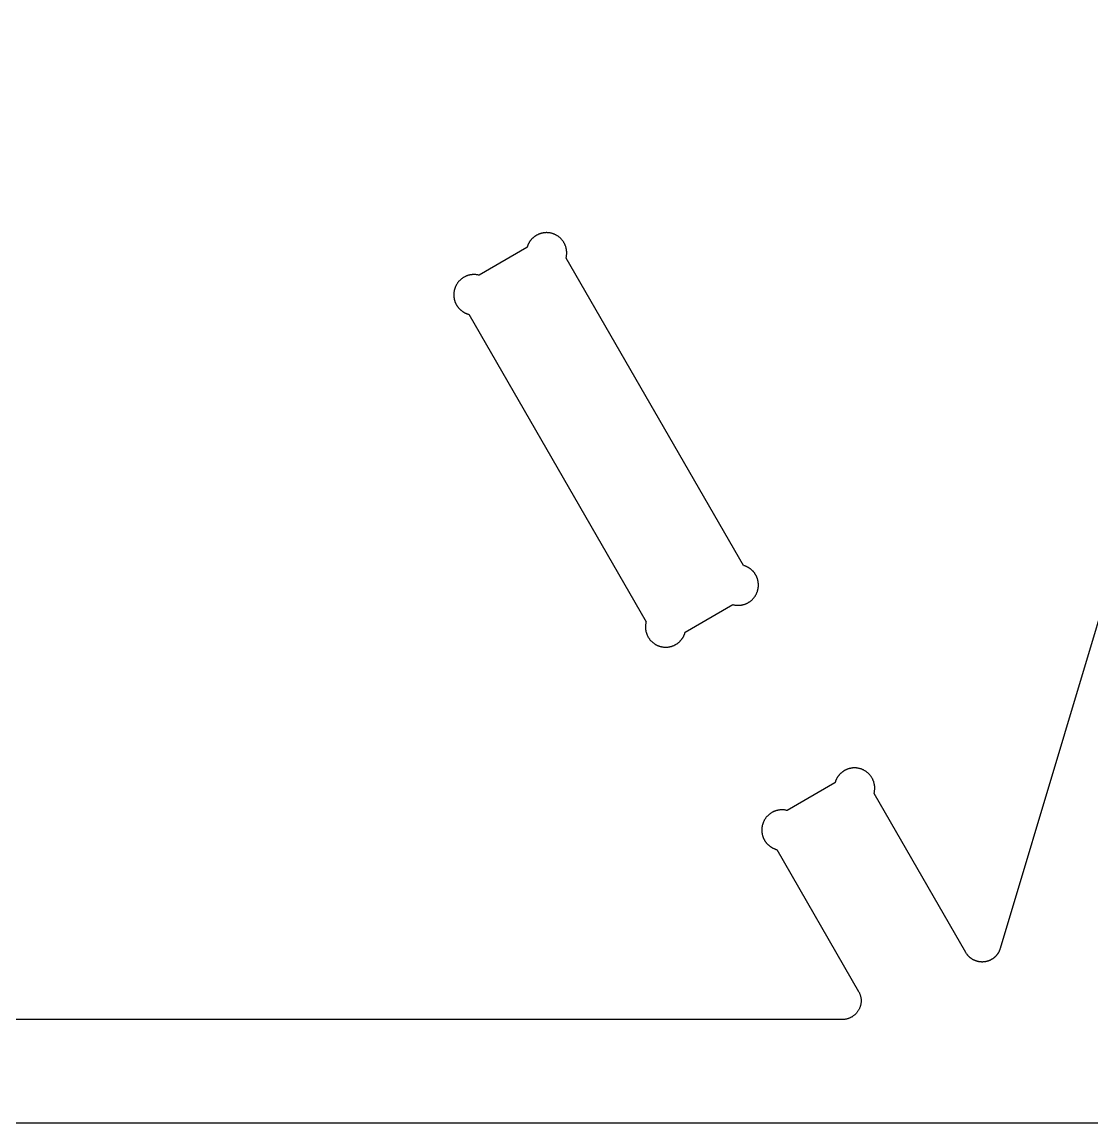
# Model space of a CAD drawing. Header units: inches. Extents: x -71.1 to 24.9, y -42.3 to 5.7.
# Drawn here: x -17.55 to -10.4, y -42.25 to -34.91 of the extents above; entities that cross this region are included whole.
import ezdxf

# ---------------------------------------------------------------- set-up
doc = ezdxf.new("R2010")
doc.units = ezdxf.units.IN
doc.header["$LTSCALE"] = 0.03937
doc.header["$MEASUREMENT"] = 0
for name, color, linetype, true_color in [('Default', 7, 'Continuous', 0x000000), ('profile - inside', 7, 'Continuous', 0x000000), ('profile - outside', 7, 'Continuous', 0x000000)]:
    doc.layers.add(name, color=color, linetype=linetype, true_color=true_color)

msp = doc.modelspace()

# ---------------------------------------------------------------- linework, layer by layer
at = {"layer": 'Default'}
msp.add_lwpolyline([(24.9273, -42.2527), (24.9273, 5.7473), (-71.0727, 5.7473), (-71.0727, -42.2527), (24.9273, -42.2527)], dxfattribs=at)
at = {"layer": 'profile - inside'}
msp.add_lwpolyline([(-14.6656, -36.7268), (-14.6656, -36.7293), (-14.6655, -36.7318), (-14.6654, -36.7343), (-14.6652, -36.7368), (-14.665, -36.7393), (-14.6648, -36.7419), (-14.6644, -36.7444), (-14.6641, -36.747), (-14.6637, -36.7496), (-14.6632, -36.7521), (-14.6627, -36.7547), (-14.6621, -36.7573), (-14.6615, -36.7599), (-14.6608, -36.7625), (-14.6601, -36.7651), (-14.6593, -36.7677), (-14.6584, -36.7703), (-14.6575, -36.7728), (-14.6566, -36.7754), (-14.6555, -36.778), (-14.6545, -36.7805), (-14.6533, -36.7831), (-14.6521, -36.7856), (-14.6509, -36.7881), (-14.6496, -36.7906), (-14.6482, -36.7931), (-14.6468, -36.7955), (-14.6453, -36.798), (-14.6438, -36.8004), (-14.6422, -36.8027), (-14.6406, -36.8051), (-14.6389, -36.8074), (-14.6372, -36.8097), (-14.6354, -36.8119), (-14.6336, -36.8141), (-14.6317, -36.8163), (-14.6298, -36.8184), (-14.6278, -36.8205), (-14.6258, -36.8226), (-14.6237, -36.8246), (-14.6216, -36.8265), (-14.6195, -36.8285), (-14.6173, -36.8303), (-14.6151, -36.8321), (-14.6128, -36.8339), (-14.6105, -36.8356), (-14.6082, -36.8373), (-14.6058, -36.8389), (-14.6035, -36.8405), (-14.6011, -36.842), (-14.5986, -36.8434), (-14.5962, -36.8448), (-14.5937, -36.8462), (-14.5912, -36.8475), (-14.5887, -36.8487), (-14.5861, -36.8499), (-14.5836, -36.851), (-14.581, -36.8521), (-14.5785, -36.8531), (-14.5759, -36.854), (-14.5733, -36.8549), (-14.5707, -36.8557), (-14.5681, -36.8565), (-14.5655, -36.8572), (-13.3815, -38.9081), (-13.3826, -38.9126), (-13.3835, -38.917), (-13.3843, -38.9214), (-13.385, -38.9258), (-13.3854, -38.9302), (-13.3858, -38.9345), (-13.386, -38.9388), (-13.3861, -38.9431), (-13.386, -38.9461), (-13.3859, -38.9491), (-13.3858, -38.9521), (-13.3855, -38.9552), (-13.3852, -38.9583), (-13.3848, -38.9614), (-13.3843, -38.9645), (-13.3838, -38.9676), (-13.3832, -38.9708), (-13.3825, -38.9739), (-13.3817, -38.9771), (-13.3808, -38.9802), (-13.3799, -38.9834), (-13.3789, -38.9865), (-13.3778, -38.9896), (-13.3766, -38.9928), (-13.3753, -38.9959), (-13.3739, -38.999), (-13.3725, -39.002), (-13.371, -39.0051), (-13.3694, -39.0081), (-13.3677, -39.0111), (-13.3659, -39.014), (-13.3641, -39.0169), (-13.3621, -39.0198), (-13.3601, -39.0226), (-13.358, -39.0254), (-13.3559, -39.0282), (-13.3536, -39.0308), (-13.3513, -39.0335), (-13.349, -39.036), (-13.3465, -39.0385), (-13.344, -39.041), (-13.3414, -39.0433), (-13.3388, -39.0456), (-13.3361, -39.0479), (-13.3334, -39.05), (-13.3306, -39.0521), (-13.3278, -39.0541), (-13.3249, -39.0561), (-13.322, -39.0579), (-13.3191, -39.0597), (-13.3161, -39.0614), (-13.3131, -39.063), (-13.31, -39.0645), (-13.3069, -39.0659), (-13.3039, -39.0673), (-13.3008, -39.0686), (-13.2976, -39.0698), (-13.2945, -39.0709), (-13.2914, -39.0719), (-13.2882, -39.0729), (-13.2851, -39.0737), (-13.2819, -39.0745), (-13.2788, -39.0752), (-13.2756, -39.0758), (-13.2725, -39.0764), (-13.2694, -39.0768), (-13.2663, -39.0772), (-13.2632, -39.0775), (-13.2601, -39.0778), (-13.2571, -39.0779), (-13.2541, -39.078), (-13.2511, -39.0781), (-13.2486, -39.078), (-13.2461, -39.078), (-13.2436, -39.0779), (-13.2411, -39.0777), (-13.2386, -39.0775), (-13.236, -39.0772), (-13.2335, -39.0769), (-13.2309, -39.0766), (-13.2283, -39.0761), (-13.2258, -39.0757), (-13.2232, -39.0752), (-13.2206, -39.0746), (-13.218, -39.074), (-13.2154, -39.0733), (-13.2128, -39.0725), (-13.2102, -39.0717), (-13.2076, -39.0709), (-13.205, -39.07), (-13.2025, -39.069), (-13.1999, -39.068), (-13.1974, -39.0669), (-13.1948, -39.0658), (-13.1923, -39.0646), (-13.1898, -39.0634), (-13.1873, -39.062), (-13.1848, -39.0607), (-13.1824, -39.0593), (-13.1799, -39.0578), (-13.1775, -39.0563), (-13.1752, -39.0547), (-13.1728, -39.0531), (-13.1705, -39.0514), (-13.1682, -39.0497), (-13.166, -39.0479), (-13.1638, -39.046), (-13.1616, -39.0442), (-13.1595, -39.0422), (-13.1574, -39.0403), (-13.1553, -39.0382), (-13.1533, -39.0362), (-13.1513, -39.0341), (-13.1494, -39.0319), (-13.1476, -39.0297), (-13.1457, -39.0275), (-13.144, -39.0253), (-13.1423, -39.023), (-13.1406, -39.0207), (-13.139, -39.0183), (-13.1374, -39.0159), (-13.1359, -39.0135), (-13.1344, -39.0111), (-13.133, -39.0086), (-13.1317, -39.0061), (-13.1304, -39.0037), (-13.1292, -39.0011), (-13.128, -38.9986), (-13.1269, -38.9961), (-13.1258, -38.9935), (-13.1248, -38.9909), (-13.1239, -38.9884), (-13.123, -38.9858), (-13.1222, -38.9832), (-13.1214, -38.9806), (-13.1207, -38.978), (-12.8018, -38.7939), (-12.7974, -38.795), (-12.7929, -38.796), (-12.7885, -38.7968), (-12.7841, -38.7974), (-12.7797, -38.7979), (-12.7754, -38.7983), (-12.7711, -38.7985), (-12.7669, -38.7985), (-12.7639, -38.7985), (-12.7609, -38.7984), (-12.7578, -38.7982), (-12.7547, -38.798), (-12.7517, -38.7977), (-12.7486, -38.7973), (-12.7454, -38.7968), (-12.7423, -38.7963), (-12.7392, -38.7956), (-12.736, -38.795), (-12.7329, -38.7942), (-12.7297, -38.7933), (-12.7266, -38.7924), (-12.7234, -38.7913), (-12.7203, -38.7902), (-12.7172, -38.789), (-12.7141, -38.7878), (-12.711, -38.7864), (-12.7079, -38.785), (-12.7049, -38.7834), (-12.7019, -38.7818), (-12.6989, -38.7801), (-12.6959, -38.7784), (-12.693, -38.7765), (-12.6901, -38.7746), (-12.6873, -38.7726), (-12.6845, -38.7705), (-12.6818, -38.7683), (-12.6791, -38.7661), (-12.6765, -38.7638), (-12.6739, -38.7614), (-12.6714, -38.759), (-12.669, -38.7565), (-12.6666, -38.7539), (-12.6643, -38.7513), (-12.6621, -38.7486), (-12.6599, -38.7459), (-12.6578, -38.7431), (-12.6558, -38.7403), (-12.6539, -38.7374), (-12.652, -38.7345), (-12.6503, -38.7315), (-12.6486, -38.7285), (-12.647, -38.7255), (-12.6454, -38.7225), (-12.644, -38.7194), (-12.6426, -38.7163), (-12.6414, -38.7132), (-12.6402, -38.7101), (-12.6391, -38.707), (-12.638, -38.7038), (-12.6371, -38.7007), (-12.6362, -38.6975), (-12.6355, -38.6944), (-12.6348, -38.6912), (-12.6341, -38.6881), (-12.6336, -38.685), (-12.6331, -38.6818), (-12.6327, -38.6787), (-12.6324, -38.6757), (-12.6322, -38.6726), (-12.632, -38.6695), (-12.6319, -38.6665), (-12.6319, -38.6635), (-12.6319, -38.6611), (-12.632, -38.6586), (-12.6321, -38.6561), (-12.6322, -38.6536), (-12.6325, -38.651), (-12.6327, -38.6485), (-12.633, -38.6459), (-12.6334, -38.6434), (-12.6338, -38.6408), (-12.6343, -38.6382), (-12.6348, -38.6356), (-12.6354, -38.633), (-12.636, -38.6305), (-12.6367, -38.6279), (-12.6374, -38.6253), (-12.6382, -38.6227), (-12.6391, -38.6201), (-12.64, -38.6175), (-12.6409, -38.6149), (-12.6419, -38.6124), (-12.643, -38.6098), (-12.6442, -38.6073), (-12.6453, -38.6047), (-12.6466, -38.6022), (-12.6479, -38.5997), (-12.6493, -38.5973), (-12.6507, -38.5948), (-12.6521, -38.5924), (-12.6537, -38.59), (-12.6552, -38.5876), (-12.6569, -38.5853), (-12.6585, -38.583), (-12.6603, -38.5807), (-12.6621, -38.5784), (-12.6639, -38.5762), (-12.6658, -38.5741), (-12.6677, -38.5719), (-12.6697, -38.5698), (-12.6717, -38.5678), (-12.6738, -38.5658), (-12.6759, -38.5638), (-12.678, -38.5619), (-12.6802, -38.56), (-12.6824, -38.5582), (-12.6847, -38.5564), (-12.687, -38.5547), (-12.6893, -38.5531), (-12.6916, -38.5514), (-12.694, -38.5499), (-12.6964, -38.5484), (-12.6989, -38.5469), (-12.7013, -38.5455), (-12.7038, -38.5442), (-12.7063, -38.5429), (-12.7088, -38.5417), (-12.7113, -38.5405), (-12.7139, -38.5394), (-12.7164, -38.5383), (-12.719, -38.5373), (-12.7216, -38.5363), (-12.7242, -38.5355), (-12.7268, -38.5346), (-12.7293, -38.5338), (-12.7319, -38.5331), (-13.916, -36.4822), (-13.9149, -36.4778), (-13.914, -36.4733), (-13.9132, -36.4689), (-13.9125, -36.4645), (-13.912, -36.4602), (-13.9117, -36.4558), (-13.9115, -36.4515), (-13.9114, -36.4473), (-13.9115, -36.4443), (-13.9116, -36.4413), (-13.9117, -36.4382), (-13.912, -36.4352), (-13.9123, -36.4321), (-13.9127, -36.429), (-13.9131, -36.4259), (-13.9137, -36.4227), (-13.9143, -36.4196), (-13.915, -36.4164), (-13.9158, -36.4133), (-13.9166, -36.4101), (-13.9176, -36.407), (-13.9186, -36.4039), (-13.9197, -36.4007), (-13.9209, -36.3976), (-13.9222, -36.3945), (-13.9235, -36.3914), (-13.925, -36.3883), (-13.9265, -36.3853), (-13.9281, -36.3823), (-13.9298, -36.3793), (-13.9316, -36.3763), (-13.9334, -36.3734), (-13.9354, -36.3705), (-13.9374, -36.3677), (-13.9395, -36.3649), (-13.9416, -36.3622), (-13.9438, -36.3595), (-13.9461, -36.3569), (-13.9485, -36.3543), (-13.951, -36.3518), (-13.9535, -36.3494), (-13.956, -36.347), (-13.9587, -36.3447), (-13.9613, -36.3425), (-13.9641, -36.3403), (-13.9668, -36.3382), (-13.9697, -36.3362), (-13.9725, -36.3343), (-13.9755, -36.3324), (-13.9784, -36.3307), (-13.9814, -36.329), (-13.9844, -36.3274), (-13.9875, -36.3258), (-13.9905, -36.3244), (-13.9936, -36.323), (-13.9967, -36.3218), (-13.9998, -36.3206), (-14.003, -36.3195), (-14.0061, -36.3184), (-14.0093, -36.3175), (-14.0124, -36.3166), (-14.0156, -36.3159), (-14.0187, -36.3152), (-14.0219, -36.3145), (-14.025, -36.314), (-14.0281, -36.3135), (-14.0312, -36.3132), (-14.0343, -36.3128), (-14.0374, -36.3126), (-14.0404, -36.3124), (-14.0434, -36.3123), (-14.0464, -36.3123), (-14.0489, -36.3123), (-14.0514, -36.3124), (-14.0539, -36.3125), (-14.0564, -36.3127), (-14.0589, -36.3129), (-14.0615, -36.3131), (-14.064, -36.3134), (-14.0666, -36.3138), (-14.0691, -36.3142), (-14.0717, -36.3147), (-14.0743, -36.3152), (-14.0769, -36.3158), (-14.0795, -36.3164), (-14.0821, -36.3171), (-14.0847, -36.3178), (-14.0873, -36.3186), (-14.0899, -36.3195), (-14.0924, -36.3204), (-14.095, -36.3213), (-14.0976, -36.3224), (-14.1001, -36.3234), (-14.1027, -36.3246), (-14.1052, -36.3258), (-14.1077, -36.327), (-14.1102, -36.3283), (-14.1127, -36.3297), (-14.1151, -36.3311), (-14.1175, -36.3325), (-14.1199, -36.3341), (-14.1223, -36.3356), (-14.1247, -36.3373), (-14.127, -36.339), (-14.1293, -36.3407), (-14.1315, -36.3425), (-14.1337, -36.3443), (-14.1359, -36.3462), (-14.138, -36.3481), (-14.1401, -36.3501), (-14.1422, -36.3521), (-14.1442, -36.3542), (-14.1461, -36.3563), (-14.148, -36.3584), (-14.1499, -36.3606), (-14.1517, -36.3628), (-14.1535, -36.3651), (-14.1552, -36.3674), (-14.1569, -36.3697), (-14.1585, -36.3721), (-14.1601, -36.3744), (-14.1616, -36.3768), (-14.163, -36.3793), (-14.1644, -36.3817), (-14.1658, -36.3842), (-14.1671, -36.3867), (-14.1683, -36.3892), (-14.1695, -36.3917), (-14.1706, -36.3943), (-14.1716, -36.3969), (-14.1726, -36.3994), (-14.1736, -36.402), (-14.1745, -36.4046), (-14.1753, -36.4072), (-14.1761, -36.4098), (-14.1768, -36.4124), (-14.4957, -36.5964), (-14.5001, -36.5953), (-14.5045, -36.5944), (-14.509, -36.5936), (-14.5134, -36.5929), (-14.5177, -36.5924), (-14.5221, -36.5921), (-14.5264, -36.5919), (-14.5306, -36.5918), (-14.5336, -36.5919), (-14.5366, -36.592), (-14.5397, -36.5921), (-14.5427, -36.5924), (-14.5458, -36.5927), (-14.5489, -36.5931), (-14.552, -36.5935), (-14.5552, -36.5941), (-14.5583, -36.5947), (-14.5614, -36.5954), (-14.5646, -36.5962), (-14.5677, -36.597), (-14.5709, -36.598), (-14.574, -36.599), (-14.5772, -36.6001), (-14.5803, -36.6013), (-14.5834, -36.6026), (-14.5865, -36.6039), (-14.5896, -36.6054), (-14.5926, -36.6069), (-14.5956, -36.6085), (-14.5986, -36.6102), (-14.6016, -36.612), (-14.6045, -36.6138), (-14.6073, -36.6158), (-14.6102, -36.6178), (-14.613, -36.6199), (-14.6157, -36.622), (-14.6184, -36.6243), (-14.621, -36.6266), (-14.6236, -36.6289), (-14.6261, -36.6314), (-14.6285, -36.6339), (-14.6309, -36.6364), (-14.6332, -36.6391), (-14.6354, -36.6417), (-14.6376, -36.6445), (-14.6397, -36.6473), (-14.6417, -36.6501), (-14.6436, -36.653), (-14.6454, -36.6559), (-14.6472, -36.6588), (-14.6489, -36.6618), (-14.6505, -36.6648), (-14.652, -36.6679), (-14.6535, -36.6709), (-14.6548, -36.674), (-14.6561, -36.6771), (-14.6573, -36.6803), (-14.6584, -36.6834), (-14.6594, -36.6865), (-14.6604, -36.6897), (-14.6612, -36.6928), (-14.662, -36.696), (-14.6627, -36.6991), (-14.6633, -36.7023), (-14.6639, -36.7054), (-14.6643, -36.7085), (-14.6647, -36.7116), (-14.6651, -36.7147), (-14.6653, -36.7178), (-14.6655, -36.7208), (-14.6656, -36.7238), (-14.6656, -36.7268)], dxfattribs=at)
at = {"layer": 'profile - outside'}
msp.add_lwpolyline([(-4.7948, -20.3298), (-11.0184, -41.0896), (-11.0197, -41.0937), (-11.0212, -41.0978), (-11.022, -41.0999), (-11.0228, -41.1019), (-11.0237, -41.1039), (-11.0246, -41.106), (-11.0255, -41.108), (-11.0265, -41.11), (-11.0275, -41.112), (-11.0286, -41.114), (-11.0297, -41.1159), (-11.0309, -41.1179), (-11.0321, -41.1198), (-11.0333, -41.1218), (-11.0346, -41.1237), (-11.0359, -41.1256), (-11.0372, -41.1274), (-11.0386, -41.1293), (-11.04, -41.1311), (-11.0414, -41.1329), (-11.0429, -41.1347), (-11.0445, -41.1365), (-11.046, -41.1382), (-11.0476, -41.1399), (-11.0492, -41.1416), (-11.0509, -41.1432), (-11.0526, -41.1448), (-11.0543, -41.1464), (-11.056, -41.148), (-11.0578, -41.1495), (-11.0596, -41.151), (-11.0614, -41.1524), (-11.0633, -41.1538), (-11.0652, -41.1552), (-11.0671, -41.1566), (-11.069, -41.1579), (-11.071, -41.1591), (-11.073, -41.1604), (-11.075, -41.1616), (-11.077, -41.1627), (-11.079, -41.1638), (-11.081, -41.1649), (-11.0831, -41.1659), (-11.0852, -41.1669), (-11.0873, -41.1679), (-11.0894, -41.1688), (-11.0915, -41.1697), (-11.0936, -41.1705), (-11.0957, -41.1713), (-11.0979, -41.172), (-11.1, -41.1727), (-11.1022, -41.1734), (-11.1043, -41.174), (-11.1065, -41.1746), (-11.1086, -41.1752), (-11.1108, -41.1757), (-11.1129, -41.1761), (-11.1151, -41.1766), (-11.1194, -41.1773), (-11.1236, -41.1779), (-11.1279, -41.1783), (-11.1323, -41.1786), (-11.1345, -41.1786), (-11.1367, -41.1787), (-11.1389, -41.1787), (-11.1411, -41.1787), (-11.1433, -41.1786), (-11.1456, -41.1785), (-11.1478, -41.1783), (-11.1501, -41.1781), (-11.1523, -41.1779), (-11.1546, -41.1776), (-11.1568, -41.1773), (-11.1591, -41.1769), (-11.1613, -41.1765), (-11.1636, -41.1761), (-11.1658, -41.1756), (-11.1681, -41.1751), (-11.1703, -41.1745), (-11.1726, -41.1739), (-11.1748, -41.1732), (-11.177, -41.1725), (-11.1792, -41.1718), (-11.1814, -41.171), (-11.1836, -41.1701), (-11.1857, -41.1693), (-11.1879, -41.1684), (-11.19, -41.1674), (-11.1921, -41.1664), (-11.1942, -41.1654), (-11.1963, -41.1643), (-11.1984, -41.1632), (-11.2004, -41.1621), (-11.2024, -41.1609), (-11.2044, -41.1597), (-11.2064, -41.1584), (-11.2083, -41.1571), (-11.2102, -41.1558), (-11.2121, -41.1544), (-11.214, -41.1531), (-11.2158, -41.1516), (-11.2176, -41.1502), (-11.2194, -41.1487), (-11.2211, -41.1472), (-11.2228, -41.1456), (-11.2245, -41.1441), (-11.2261, -41.1425), (-11.2277, -41.1409), (-11.2293, -41.1392), (-11.2308, -41.1376), (-11.2323, -41.1359), (-11.2338, -41.1342), (-11.2352, -41.1324), (-11.2366, -41.1307), (-11.238, -41.1289), (-11.2393, -41.1272), (-11.2406, -41.1254), (-11.2418, -41.1236), (-11.2442, -41.1199), (-11.2464, -41.1162), (-11.8599, -40.0536), (-11.8588, -40.0492), (-11.8578, -40.0447), (-11.857, -40.0403), (-11.8564, -40.0359), (-11.8559, -40.0315), (-11.8555, -40.0272), (-11.8553, -40.0229), (-11.8553, -40.0187), (-11.8553, -40.0157), (-11.8554, -40.0127), (-11.8556, -40.0096), (-11.8558, -40.0065), (-11.8561, -40.0035), (-11.8565, -40.0004), (-11.857, -39.9972), (-11.8575, -39.9941), (-11.8581, -39.991), (-11.8588, -39.9878), (-11.8596, -39.9847), (-11.8605, -39.9815), (-11.8614, -39.9784), (-11.8625, -39.9752), (-11.8636, -39.9721), (-11.8648, -39.969), (-11.866, -39.9659), (-11.8674, -39.9628), (-11.8688, -39.9597), (-11.8704, -39.9567), (-11.872, -39.9536), (-11.8737, -39.9507), (-11.8754, -39.9477), (-11.8773, -39.9448), (-11.8792, -39.9419), (-11.8812, -39.9391), (-11.8833, -39.9363), (-11.8855, -39.9336), (-11.8877, -39.9309), (-11.89, -39.9283), (-11.8924, -39.9257), (-11.8948, -39.9232), (-11.8973, -39.9208), (-11.8999, -39.9184), (-11.9025, -39.9161), (-11.9052, -39.9139), (-11.9079, -39.9117), (-11.9107, -39.9096), (-11.9135, -39.9076), (-11.9164, -39.9057), (-11.9193, -39.9038), (-11.9223, -39.9021), (-11.9253, -39.9004), (-11.9283, -39.8988), (-11.9313, -39.8972), (-11.9344, -39.8958), (-11.9375, -39.8944), (-11.9406, -39.8931), (-11.9437, -39.892), (-11.9468, -39.8908), (-11.95, -39.8898), (-11.9531, -39.8889), (-11.9563, -39.888), (-11.9594, -39.8872), (-11.9626, -39.8865), (-11.9657, -39.8859), (-11.9688, -39.8854), (-11.972, -39.8849), (-11.9751, -39.8845), (-11.9781, -39.8842), (-11.9812, -39.884), (-11.9843, -39.8838), (-11.9873, -39.8837), (-11.9903, -39.8837), (-11.9927, -39.8837), (-11.9952, -39.8838), (-11.9977, -39.8839), (-12.0002, -39.884), (-12.0028, -39.8842), (-12.0053, -39.8845), (-12.0079, -39.8848), (-12.0104, -39.8852), (-12.013, -39.8856), (-12.0156, -39.8861), (-12.0182, -39.8866), (-12.0207, -39.8872), (-12.0233, -39.8878), (-12.0259, -39.8885), (-12.0285, -39.8892), (-12.0311, -39.89), (-12.0337, -39.8908), (-12.0363, -39.8918), (-12.0389, -39.8927), (-12.0414, -39.8937), (-12.044, -39.8948), (-12.0465, -39.8959), (-12.049, -39.8971), (-12.0516, -39.8984), (-12.054, -39.8997), (-12.0565, -39.901), (-12.059, -39.9025), (-12.0614, -39.9039), (-12.0638, -39.9054), (-12.0662, -39.907), (-12.0685, -39.9087), (-12.0708, -39.9103), (-12.0731, -39.9121), (-12.0754, -39.9139), (-12.0776, -39.9157), (-12.0797, -39.9176), (-12.0819, -39.9195), (-12.084, -39.9215), (-12.086, -39.9235), (-12.088, -39.9256), (-12.09, -39.9277), (-12.0919, -39.9298), (-12.0938, -39.932), (-12.0956, -39.9342), (-12.0974, -39.9365), (-12.0991, -39.9388), (-12.1007, -39.9411), (-12.1024, -39.9434), (-12.1039, -39.9458), (-12.1054, -39.9482), (-12.1069, -39.9506), (-12.1083, -39.9531), (-12.1096, -39.9556), (-12.1109, -39.9581), (-12.1121, -39.9606), (-12.1133, -39.9631), (-12.1144, -39.9657), (-12.1155, -39.9682), (-12.1165, -39.9708), (-12.1174, -39.9734), (-12.1183, -39.976), (-12.1192, -39.9785), (-12.1199, -39.9811), (-12.1207, -39.9837), (-12.4395, -40.1678), (-12.444, -40.1667), (-12.4484, -40.1657), (-12.4528, -40.165), (-12.4572, -40.1643), (-12.4616, -40.1638), (-12.4659, -40.1635), (-12.4702, -40.1633), (-12.4745, -40.1632), (-12.4774, -40.1632), (-12.4805, -40.1633), (-12.4835, -40.1635), (-12.4866, -40.1638), (-12.4897, -40.1641), (-12.4928, -40.1645), (-12.4959, -40.1649), (-12.499, -40.1655), (-12.5022, -40.1661), (-12.5053, -40.1668), (-12.5084, -40.1676), (-12.5116, -40.1684), (-12.5147, -40.1694), (-12.5179, -40.1704), (-12.521, -40.1715), (-12.5241, -40.1727), (-12.5273, -40.174), (-12.5303, -40.1753), (-12.5334, -40.1768), (-12.5365, -40.1783), (-12.5395, -40.1799), (-12.5425, -40.1816), (-12.5454, -40.1834), (-12.5483, -40.1852), (-12.5512, -40.1871), (-12.554, -40.1892), (-12.5568, -40.1912), (-12.5595, -40.1934), (-12.5622, -40.1956), (-12.5648, -40.1979), (-12.5674, -40.2003), (-12.5699, -40.2028), (-12.5723, -40.2053), (-12.5747, -40.2078), (-12.577, -40.2104), (-12.5793, -40.2131), (-12.5814, -40.2159), (-12.5835, -40.2186), (-12.5855, -40.2215), (-12.5874, -40.2243), (-12.5893, -40.2273), (-12.5911, -40.2302), (-12.5928, -40.2332), (-12.5944, -40.2362), (-12.5959, -40.2392), (-12.5973, -40.2423), (-12.5987, -40.2454), (-12.6, -40.2485), (-12.6012, -40.2516), (-12.6023, -40.2548), (-12.6033, -40.2579), (-12.6042, -40.2611), (-12.6051, -40.2642), (-12.6059, -40.2674), (-12.6066, -40.2705), (-12.6072, -40.2736), (-12.6077, -40.2768), (-12.6082, -40.2799), (-12.6086, -40.283), (-12.6089, -40.2861), (-12.6091, -40.2891), (-12.6093, -40.2922), (-12.6094, -40.2952), (-12.6095, -40.2982), (-12.6094, -40.3007), (-12.6094, -40.3032), (-12.6092, -40.3057), (-12.6091, -40.3082), (-12.6089, -40.3107), (-12.6086, -40.3132), (-12.6083, -40.3158), (-12.6079, -40.3184), (-12.6075, -40.3209), (-12.6071, -40.3235), (-12.6065, -40.3261), (-12.606, -40.3287), (-12.6053, -40.3313), (-12.6047, -40.3339), (-12.6039, -40.3365), (-12.6031, -40.3391), (-12.6023, -40.3416), (-12.6014, -40.3442), (-12.6004, -40.3468), (-12.5994, -40.3494), (-12.5983, -40.3519), (-12.5972, -40.3545), (-12.596, -40.357), (-12.5947, -40.3595), (-12.5934, -40.362), (-12.5921, -40.3645), (-12.5907, -40.3669), (-12.5892, -40.3693), (-12.5877, -40.3717), (-12.5861, -40.3741), (-12.5845, -40.3765), (-12.5828, -40.3788), (-12.581, -40.381), (-12.5793, -40.3833), (-12.5774, -40.3855), (-12.5755, -40.3877), (-12.5736, -40.3898), (-12.5716, -40.3919), (-12.5696, -40.394), (-12.5676, -40.396), (-12.5655, -40.3979), (-12.5633, -40.3998), (-12.5611, -40.4017), (-12.5589, -40.4035), (-12.5567, -40.4053), (-12.5544, -40.407), (-12.552, -40.4087), (-12.5497, -40.4103), (-12.5473, -40.4119), (-12.5449, -40.4134), (-12.5425, -40.4148), (-12.54, -40.4162), (-12.5375, -40.4176), (-12.535, -40.4188), (-12.5325, -40.4201), (-12.53, -40.4213), (-12.5274, -40.4224), (-12.5249, -40.4234), (-12.5223, -40.4244), (-12.5197, -40.4254), (-12.5172, -40.4263), (-12.5146, -40.4271), (-12.512, -40.4279), (-12.5094, -40.4286), (-11.9631, -41.3748), (-11.9612, -41.3782), (-11.9594, -41.3817), (-11.9577, -41.3853), (-11.9561, -41.389), (-11.9546, -41.3928), (-11.9532, -41.3966), (-11.9519, -41.4005), (-11.9508, -41.4044), (-11.9497, -41.4084), (-11.9489, -41.4124), (-11.9481, -41.4165), (-11.9475, -41.4206), (-11.947, -41.4248), (-11.9466, -41.4289), (-11.9464, -41.4331), (-11.9464, -41.4373), (-11.9464, -41.4415), (-11.9466, -41.4457), (-11.947, -41.4498), (-11.9475, -41.454), (-11.9481, -41.4581), (-11.9489, -41.4622), (-11.9497, -41.4662), (-11.9508, -41.4702), (-11.9519, -41.4742), (-11.9532, -41.478), (-11.9546, -41.4818), (-11.9561, -41.4856), (-11.9577, -41.4893), (-11.9594, -41.4929), (-11.9612, -41.4964), (-11.9631, -41.4998), (-11.9651, -41.5032), (-11.9673, -41.5065), (-11.9695, -41.5098), (-11.9719, -41.513), (-11.9744, -41.5162), (-11.977, -41.5193), (-11.9797, -41.5223), (-11.9826, -41.5253), (-11.9855, -41.5282), (-11.9886, -41.531), (-11.9917, -41.5337), (-11.995, -41.5363), (-11.9983, -41.5388), (-12.0018, -41.5411), (-12.0053, -41.5434), (-12.0089, -41.5456), (-12.0125, -41.5476), (-12.0162, -41.5495), (-12.02, -41.5513), (-12.0239, -41.5529), (-12.0277, -41.5544), (-12.0316, -41.5558), (-12.0356, -41.5571), (-12.0396, -41.5582), (-12.0435, -41.5592), (-12.0475, -41.56), (-12.0515, -41.5607), (-12.0555, -41.5613), (-12.0595, -41.5617), (-12.0635, -41.5621), (-12.0674, -41.5622), (-12.0714, -41.5623), (-33.2633, -41.5623)], dxfattribs=at)

doc.saveas('drawing.dxf')
